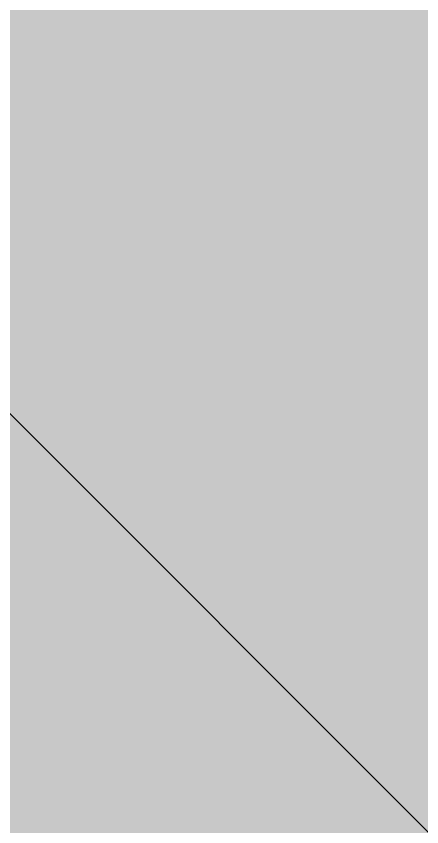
# Model space of a CAD drawing. Header units: millimetres. Extents: x 54605 to 109624, y -2609 to 12445.
# Drawn here: x 94363.387 to 94364.344, y 8571.912 to 8573.825 of the extents above; entities that cross this region are included whole.
import ezdxf

# ---------------------------------------------------------------- set-up
doc = ezdxf.new("R2010")
doc.units = ezdxf.units.MM
doc.layers.add('M-EQPM', color=7, linetype='Continuous', lineweight=9)
doc.layers.add('M-EQPM-1', color=7, linetype='Continuous', lineweight=9, true_color=0xe6e6e6, transparency=0.7)

# ---------------------------------------------------------------- blocks, each defined once
blk = doc.blocks.new('radiator_prado_classic_z_tip_30_po exemplyaru - Classic Z Тип 30-500-V14-Развертка 3_07-3')
at = {"layer": 'M-EQPM-1'}
for points in [[(-63213.1794, 8570), (-63213.1794, 8990), (-63216.944, 8986.0027), (-63216.944, 8711.5688), (-63218.1794, 8711.6796), (-63218.1794, 8691.6387), (-63216.944, 8691.7222), (-63216.944, 8620.3967), (-63218.1794, 8620.4154), (-63218.1794, 8615.6855), (-63216.3456, 8615.6549), (-63218.1794, 8615), (-63218.1794, 8608.2282), (-63216.944, 8608.1691), (-63216.944, 8573.7646), (-63213.9236, 8570.7442)], [(-63213.1794, 8570), (-63216.944, 8573.7646), (-63234.4149, 8573.7646), (-63238.1794, 8570), (-63213.9236, 8570)]]:
    blk.add_hatch(color=256, dxfattribs=at).paths.add_polyline_path(points)
at = {"layer": 'M-EQPM'}
blk.add_line((-63213.1794, 8570), (-63216.944, 8573.7646), dxfattribs=at)

msp = doc.modelspace()

# ---------------------------------------------------------------- block references
at = {"layer": 'M-EQPM'}
msp.add_blockref('radiator_prado_classic_z_tip_30_po exemplyaru - Classic Z Тип 30-500-V14-Развертка 3_07-3', (157579.4379, 0), dxfattribs=at)

doc.saveas('drawing.dxf')
